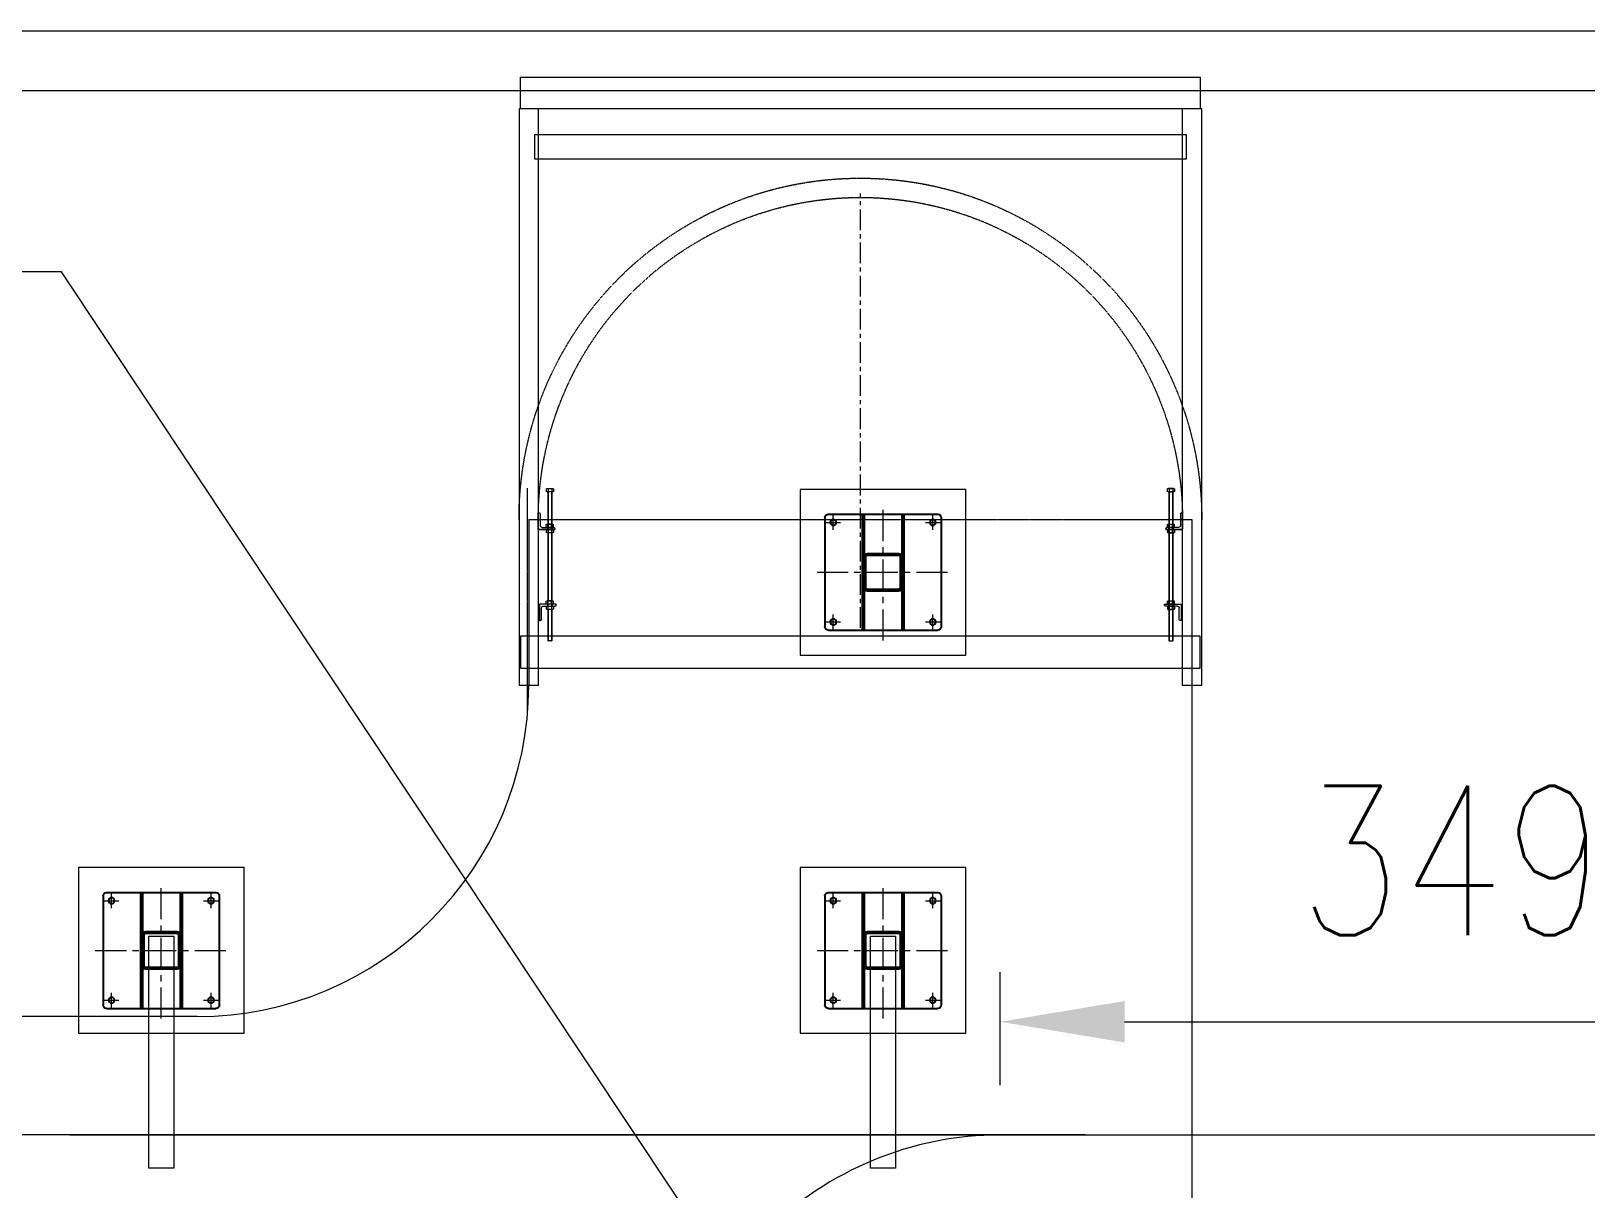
# Model space of a CAD drawing. Header units: inches. Extents: x 702888 to 852715, y 9845 to 271320.
# Drawn here: x 739328 to 744016, y 259003 to 262497 of the extents above; entities that cross this region are included whole.
import ezdxf

# ---------------------------------------------------------------- set-up
doc = ezdxf.new("R2010")
doc.units = ezdxf.units.IN
doc.header["$MEASUREMENT"] = 0
doc.header["$PDMODE"] = 34
doc.linetypes.add('CENTER', pattern=[2, 1.25, -0.25, 0.25, -0.25])
doc.linetypes.add('DASHEDX2', pattern=[1.5, 1, -0.5])
doc.layers.get('0').update_dxf_attribs({"lineweight": 5})
doc.layers.get('Defpoints').update_dxf_attribs({"lineweight": 5})
for name, color, linetype, lineweight in [('AM_5', 3, 'Continuous', 15), ('chain', 2, 'Continuous', 5), ('cl', 6, 'CENTER', 5)]:
    doc.layers.add(name, color=color, linetype=linetype, lineweight=lineweight)
doc.layers.add('p5', color=2, linetype='Continuous')
doc.styles.add('s', font='simplex.shx', dxfattribs={"width": 0.8})
doc.dimstyles.new('mahesh$0', dxfattribs={"dimscale": 150, "dimtxt": 3, "dimasz": 2.5, "dimexe": 1, "dimexo": 1, "dimgap": 1, "dimtad": 1, "dimdec": 1, "dimzin": 12, "dimtxsty": 's', "dimcen": 2.5, "dimclrd": 1, "dimclre": 1, "dimclrt": 1, "dimadec": 0, "dimazin": 3, "dimtfac": 1, "dimtdec": 1, "dimtmove": 0, "dimatfit": 3, "dimfxl": 1, "dimlwd": 13, "dimlwe": 13, "dimarcsym": 0})

# ---------------------------------------------------------------- blocks, each defined once
blk = doc.blocks.new('A$C67DF10EB')
blk.add_lwpolyline([(-44.2, -101), (-44.2, 399), (455.8, 399), (455.8, -101)], close=True)
at = {"layer": 'cl', "color": 1, "linetype": 'CENTER', "ltscale": 75}
for p, q in [((205.8, -50), (205.8, 347.9)), ((0, 149), (411.7, 149))]:
    blk.add_line(p, q, dxfattribs=at)
at = {"layer": 'cl', "color": 1, "linetype": 'CENTER', "ltscale": 100}
for p, q in [((33.7, 299), (78, 299)), ((55.8, 276.8), (55.8, 321.1)), ((333.7, 299), (378, 299)), ((355.8, 276.8), (355.8, 321.1)), ((55.8, -23.2), (55.8, 21.1)), ((355.8, -23.2), (355.8, 21.1)), ((33.7, -1), (78, -1)), ((333.7, -1), (378, -1))]:
    blk.add_line(p, q, dxfattribs=at)
at = {"layer": 'p5', "linetype": 'Continuous'}
for p, q in [((30.8, -16), (30.8, 314)), ((370.8, 324), (40.8, 324)), ((380.8, -16), (380.8, 314)), ((380.8, 211.7), (30.8, 211.7)), ((380.8, 205.7), (30.8, 205.7)), ((380.8, 92.2), (30.8, 92.2)), ((380.8, 86.2), (30.8, 86.2)), ((370.8, -26), (40.8, -26))]:
    blk.add_line(p, q, dxfattribs=at)
for points in [[(262.6, 102.2), (262.6, 195.7, 0.414214), (252.6, 205.7), (159.1, 205.7, 0.414214), (149.1, 195.7), (149.1, 102.2, 0.414214), (159.1, 92.2), (252.6, 92.2, 0.414214)], [(257.8, 102), (257.8, 195.9, 0.414214), (252.8, 200.9), (158.9, 200.9, 0.414214), (153.9, 195.9), (153.9, 102, 0.414214), (158.9, 97), (252.8, 97, 0.414214)]]:
    blk.add_lwpolyline(points, format="xyb", close=True, dxfattribs=at)
for centre in [(55.8, 299), (355.8, 299), (55.8, -1), (355.8, -1)]:
    blk.add_circle(centre, 9, dxfattribs=at)
for centre, start, end in [((40.8, 314), 90, 180), ((370.8, 314), 0, 90), ((40.8, -16), 180, 270), ((370.8, -16), 270, 0)]:
    blk.add_arc(centre, 10, start, end, dxfattribs=at)
blk = doc.blocks.new('A$C45E11A25')
at = {"layer": 'chain', "color": 1}
for p, q in [((-1015966, -40364.1), (-1014227.8, -40364.1)), ((-1015496.4, -40364.1), (-1015496.4, -40414.1)), ((-1015496.4, -40414.1), (-1015496.4, -40364.1)), ((-1015446.4, -40364.1), (-1015446.4, -40367.1)), ((-1015832, -40393.1), (-1015832.9, -40394)), ((-1015737.6, -40394), (-1015832.9, -40394)), ((-1015832.9, -40404.2), (-1015832.9, -40394)), ((-1015737.6, -40404.2), (-1015832.9, -40404.2)), ((-1015832.9, -40404.2), (-1015832, -40405.1)), ((-1015737.6, -40393.1), (-1015832, -40393.1)), ((-1015832, -40405.1), (-1015832, -40393.1)), ((-1015737.6, -40405.1), (-1015832, -40405.1)), ((-1015721.4, -40368.1), (-1015771.4, -40368.1)), ((-1015771.4, -40368.1), (-1015771.4, -40371.1)), ((-1015768.4, -40374.1), (-1015733.4, -40374.1)), ((-1015737.6, -40407), (-1015737.6, -40390.6)), ((-1015711.6, -40393.1), (-1015737.6, -40393.1)), ((-1015737.6, -40394), (-1015711.6, -40394)), ((-1015711.6, -40404.2), (-1015737.6, -40404.2)), ((-1015737.6, -40405.1), (-1015711.6, -40405.1)), ((-1015728.5, -40387.8), (-1015736.7, -40387.8)), ((-1015728.5, -40393.3), (-1015736.7, -40393.3)), ((-1015728.5, -40404.3), (-1015736.7, -40404.3)), ((-1015728.5, -40409.8), (-1015736.7, -40409.8)), ((-1015721.6, -40392.1), (-1015727.6, -40392.1)), ((-1015721.6, -40406.1), (-1015727.6, -40406.1)), ((-1015727.4, -40380.1), (-1015727.4, -40415.1)), ((-1015721.4, -40418.1), (-1015721.4, -40368.1)), ((-1015720.7, -40387.8), (-1015712.5, -40387.8)), ((-1015720.7, -40393.3), (-1015712.5, -40393.3)), ((-1015720.7, -40404.3), (-1015712.5, -40404.3)), ((-1015720.7, -40409.8), (-1015712.5, -40409.8)), ((-1015711.6, -40407), (-1015711.6, -40390.6)), ((-1015382.9, -40393.1), (-1015711.6, -40393.1)), ((-1015382.9, -40394), (-1015711.6, -40394)), ((-1015382.9, -40404.2), (-1015711.6, -40404.2)), ((-1015382.9, -40405.1), (-1015711.6, -40405.1)), ((-1015506.4, -40407), (-1015506.4, -40390.6)), ((-1015480.4, -40393.1), (-1015506.4, -40393.1)), ((-1015506.4, -40394), (-1015480.4, -40394)), ((-1015480.4, -40404.2), (-1015506.4, -40404.2)), ((-1015506.4, -40405.1), (-1015480.4, -40405.1)), ((-1015497.3, -40387.8), (-1015505.5, -40387.8)), ((-1015497.3, -40393.3), (-1015505.5, -40393.3)), ((-1015497.3, -40404.3), (-1015505.5, -40404.3)), ((-1015497.3, -40409.8), (-1015505.5, -40409.8)), ((-1015490.4, -40392.1), (-1015496.4, -40392.1)), ((-1015490.4, -40406.1), (-1015496.4, -40406.1)), ((-1015493.4, -40414.1), (-1015496.4, -40414.1)), ((-1015496.4, -40414.1), (-1015496.4, -40414.1)), ((-1015490.4, -40376.1), (-1015490.4, -40411.1)), ((-1015489.5, -40387.8), (-1015481.3, -40387.8)), ((-1015489.5, -40393.3), (-1015481.3, -40393.3)), ((-1015489.5, -40404.3), (-1015481.3, -40404.3)), ((-1015489.5, -40409.8), (-1015481.3, -40409.8)), ((-1015449.4, -40370.1), (-1015484.4, -40370.1)), ((-1015480.4, -40407), (-1015480.4, -40390.6)), ((-1015382.9, -40390.9), (-1015385.3, -40393.1)), ((-1015382.9, -40407.4), (-1015385.3, -40405.1)), ((-1015382.9, -40407.4), (-1015382.9, -40390.9)), ((-1015373.8, -40388.2), (-1015382, -40388.2)), ((-1015373.8, -40393.7), (-1015382, -40393.7)), ((-1015373.8, -40404.6), (-1015382, -40404.6)), ((-1015373.8, -40410.1), (-1015382, -40410.1)), ((-1015372.9, -40390.9), (-1015372.9, -40407.4)), ((-1015724.4, -40418.1), (-1015721.4, -40418.1)), ((-1015721.4, -40418.1), (-1015721.4, -40418.1)), ((-1015832.9, -42266.6), (-1015832, -42265.7)), ((-1015737.6, -42266.6), (-1015832.9, -42266.6)), ((-1015832.9, -42266.6), (-1015832.9, -42276.8)), ((-1015737.6, -42276.8), (-1015832.9, -42276.8)), ((-1015832, -42277.7), (-1015832.9, -42276.8)), ((-1015737.6, -42265.7), (-1015832, -42265.7)), ((-1015832, -42265.7), (-1015832, -42277.7)), ((-1015737.6, -42277.7), (-1015832, -42277.7)), ((-1015737.6, -42263.8), (-1015737.6, -42280.3)), ((-1015737.6, -42265.7), (-1015711.6, -42265.7)), ((-1015711.6, -42266.6), (-1015737.6, -42266.6)), ((-1015737.6, -42276.8), (-1015711.6, -42276.8)), ((-1015711.6, -42277.7), (-1015737.6, -42277.7)), ((-1015728.5, -42261.1), (-1015736.7, -42261.1)), ((-1015728.5, -42266.5), (-1015736.7, -42266.5)), ((-1015728.5, -42277.5), (-1015736.7, -42277.5)), ((-1015728.5, -42283), (-1015736.7, -42283)), ((-1015721.6, -42264.7), (-1015727.6, -42264.7)), ((-1015721.6, -42278.7), (-1015727.6, -42278.7)), ((-1015727.4, -42290.7), (-1015727.4, -42255.7)), ((-1015724.4, -42252.7), (-1015721.4, -42252.7)), ((-1015721.4, -42252.7), (-1015721.4, -42252.7)), ((-1015721.4, -42252.7), (-1015721.4, -42302.7)), ((-1015720.7, -42261.1), (-1015712.5, -42261.1)), ((-1015720.7, -42266.5), (-1015712.5, -42266.5)), ((-1015720.7, -42277.5), (-1015712.5, -42277.5)), ((-1015720.7, -42283), (-1015712.5, -42283)), ((-1015711.6, -42263.8), (-1015711.6, -42280.3)), ((-1015382.9, -42265.7), (-1015711.6, -42265.7)), ((-1015382.9, -42266.6), (-1015711.6, -42266.6)), ((-1015382.9, -42276.8), (-1015711.6, -42276.8)), ((-1015382.9, -42277.7), (-1015711.6, -42277.7)), ((-1015506.4, -42263.8), (-1015506.4, -42280.3)), ((-1015506.4, -42265.7), (-1015480.4, -42265.7)), ((-1015480.4, -42266.6), (-1015506.4, -42266.6)), ((-1015506.4, -42276.8), (-1015480.4, -42276.8)), ((-1015480.4, -42277.7), (-1015506.4, -42277.7)), ((-1015497.3, -42261.1), (-1015505.5, -42261.1)), ((-1015497.3, -42266.5), (-1015505.5, -42266.5)), ((-1015497.3, -42277.5), (-1015505.5, -42277.5)), ((-1015497.3, -42283), (-1015505.5, -42283)), ((-1015496.4, -42306.7), (-1015496.4, -42256.7)), ((-1015493.4, -42256.7), (-1015496.4, -42256.7)), ((-1015496.4, -42256.7), (-1015496.4, -42256.7)), ((-1015496.4, -42256.7), (-1015496.4, -42306.7)), ((-1015490.4, -42264.7), (-1015496.4, -42264.7)), ((-1015490.4, -42278.7), (-1015496.4, -42278.7)), ((-1015490.4, -42294.7), (-1015490.4, -42259.7)), ((-1015489.5, -42261.1), (-1015481.3, -42261.1)), ((-1015489.5, -42266.5), (-1015481.3, -42266.5)), ((-1015489.5, -42277.5), (-1015481.3, -42277.5)), ((-1015489.5, -42283), (-1015481.3, -42283)), ((-1015480.4, -42263.8), (-1015480.4, -42280.3)), ((-1015382.9, -42263.4), (-1015385.3, -42265.7)), ((-1015382.9, -42279.9), (-1015385.3, -42277.7)), ((-1015382.9, -42263.4), (-1015382.9, -42279.9)), ((-1015373.8, -42260.7), (-1015382, -42260.7)), ((-1015373.8, -42266.2), (-1015382, -42266.2)), ((-1015373.8, -42277.2), (-1015382, -42277.2)), ((-1015373.8, -42282.6), (-1015382, -42282.6)), ((-1015372.9, -42279.9), (-1015372.9, -42263.4)), ((-1015771.4, -42302.7), (-1015771.4, -42299.7)), ((-1015721.4, -42302.7), (-1015771.4, -42302.7)), ((-1015768.4, -42296.7), (-1015733.4, -42296.7)), ((-1015496.4, -42306.7), (-1015446.4, -42306.7)), ((-1015449.4, -42300.7), (-1015484.4, -42300.7)), ((-1015446.4, -42306.7), (-1015446.4, -42303.7))]:
    blk.add_line(p, q, dxfattribs=at)
at = {"layer": 'chain', "color": 1, "linetype": 'CENTER', "ltscale": 50}
blk.add_line((-1015793.5, -41335.4), (-1014483.3, -41335.4), dxfattribs=at)
at = {"layer": 'chain', "color": 1}
for points in [[(-1015966, -40306), (-1014227.8, -40306), (-1014227.8, -40364.8), (-1015966, -40364.8)], [(-1015914.6, -40310.4), (-1015818.6, -40310.4), (-1015818.6, -42360.4), (-1015914.6, -42360.4)], [(-1014227.8, -42360.4), (-1014131.8, -42360.4), (-1014131.8, -40310.4), (-1014227.8, -40310.4)], [(-1014377.8, -40351.8), (-1014305.8, -40351.8), (-1014305.8, -42318.4), (-1014377.8, -42318.4)], [(-1015966, -42306), (-1014227.8, -42306), (-1014227.8, -42364.8), (-1015966, -42364.8)]]:
    blk.add_lwpolyline(points, close=True, dxfattribs=at)
at = {"layer": 'chain', "color": 5, "linetype": 'DASHEDX2'}
for radius, end in [(1029.4, 90), (971.3, 92.096)]:
    blk.add_arc((-1015466, -41335.4), radius, 270, end, dxfattribs=at)
at = {"layer": 'chain', "color": 1}
for centre, radius, start, end in [((-1015449.4, -40367.1), 3, 270, 0), ((-1015768.4, -40371.1), 3, 180, 270), ((-1015733, -40390.6), 4.63, 143.6626, 216.3374), ((-1015720.5, -40398.8), 17.2, 161.3629, 198.6371), ((-1015733, -40407), 4.63, 143.6626, 216.3374), ((-1015733.4, -40380.1), 6, 0, 90), ((-1015732.3, -40390.6), 4.63, 323.6626, 36.3374), ((-1015744.8, -40398.8), 17.2, 341.3629, 18.6371), ((-1015732.3, -40407), 4.63, 323.6626, 36.3374), ((-1015717, -40390.6), 4.63, 143.6626, 216.3374), ((-1015704.5, -40398.8), 17.2, 161.3629, 198.6371), ((-1015717, -40407), 4.63, 143.6626, 216.3374), ((-1015716.3, -40390.6), 4.63, 323.6626, 36.3374), ((-1015728.8, -40398.8), 17.2, 341.3629, 18.6371), ((-1015716.3, -40407), 4.63, 323.6626, 36.3374), ((-1015501.7, -40390.6), 4.63, 143.6626, 216.3374), ((-1015489.2, -40398.8), 17.2, 161.3629, 198.6371), ((-1015501.7, -40407), 4.63, 143.6626, 216.3374), ((-1015501, -40390.6), 4.63, 323.6626, 36.3374), ((-1015513.5, -40398.8), 17.2, 341.3629, 18.6371), ((-1015501, -40407), 4.63, 323.6626, 36.3374), ((-1015493.4, -40411.1), 3, 270, 0), ((-1015484.4, -40376.1), 6, 90, 180), ((-1015485.8, -40390.6), 4.63, 143.6626, 216.3374), ((-1015473.2, -40398.8), 17.2, 161.3629, 198.6371), ((-1015485.8, -40407), 4.63, 143.6626, 216.3374), ((-1015485, -40390.6), 4.63, 323.6626, 36.3374), ((-1015497.5, -40398.8), 17.2, 341.3629, 18.6371), ((-1015485, -40407), 4.63, 323.6626, 36.3374), ((-1015378.2, -40390.9), 4.63, 143.6626, 216.3374), ((-1015365.7, -40399.1), 17.2, 161.3629, 198.6371), ((-1015378.2, -40407.4), 4.63, 143.6626, 216.3374), ((-1015377.5, -40390.9), 4.63, 323.6626, 36.3374), ((-1015390, -40399.1), 17.2, 341.3629, 18.6371), ((-1015377.5, -40407.4), 4.63, 323.6626, 36.3374), ((-1015724.4, -40415.1), 3, 180, 270), ((-1015733, -42263.8), 4.63, 143.6626, 216.3374), ((-1015720.5, -42272), 17.2, 161.3629, 198.6371), ((-1015733, -42280.3), 4.63, 143.6626, 216.3374), ((-1015732.3, -42263.8), 4.63, 323.6626, 36.3374), ((-1015744.8, -42272), 17.2, 341.3629, 18.6371), ((-1015732.3, -42280.3), 4.63, 323.6626, 36.3374), ((-1015724.4, -42255.7), 3, 90, 180), ((-1015717, -42263.8), 4.63, 143.6626, 216.3374), ((-1015704.5, -42272), 17.2, 161.3629, 198.6371), ((-1015717, -42280.3), 4.63, 143.6626, 216.3374), ((-1015716.3, -42263.8), 4.63, 323.6626, 36.3374), ((-1015728.8, -42272), 17.2, 341.3629, 18.6371), ((-1015716.3, -42280.3), 4.63, 323.6626, 36.3374), ((-1015501.7, -42263.8), 4.63, 143.6626, 216.3374), ((-1015489.2, -42272), 17.2, 161.3629, 198.6371), ((-1015501.7, -42280.3), 4.63, 143.6626, 216.3374), ((-1015501, -42263.8), 4.63, 323.6626, 36.3374), ((-1015513.5, -42272), 17.2, 341.3629, 18.6371), ((-1015501, -42280.3), 4.63, 323.6626, 36.3374), ((-1015493.4, -42259.7), 3, 0, 90), ((-1015485.8, -42263.8), 4.63, 143.6626, 216.3374), ((-1015473.2, -42272), 17.2, 161.3629, 198.6371), ((-1015485.8, -42280.3), 4.63, 143.6626, 216.3374), ((-1015485, -42263.8), 4.63, 323.6626, 36.3374), ((-1015497.5, -42272), 17.2, 341.3629, 18.6371), ((-1015485, -42280.3), 4.63, 323.6626, 36.3374), ((-1015378.2, -42263.4), 4.63, 143.6626, 216.3374), ((-1015365.7, -42271.7), 17.2, 161.3629, 198.6371), ((-1015378.2, -42279.9), 4.63, 143.6626, 216.3374), ((-1015377.5, -42263.4), 4.63, 323.6626, 36.3374), ((-1015390, -42271.7), 17.2, 341.3629, 18.6371), ((-1015377.5, -42279.9), 4.63, 323.6626, 36.3374), ((-1015768.4, -42299.7), 3, 90, 180), ((-1015733.4, -42290.7), 6, 270, 0), ((-1015484.4, -42294.7), 6, 180, 270), ((-1015449.4, -42303.7), 3, 0, 90)]:
    blk.add_arc(centre, radius, start, end, dxfattribs=at)
for points in [[(-1015382.9, -40390.9), (-1015385.3, -40393.1), (-1015382.9, -40393.1)], [(-1015382.9, -40407.4), (-1015385.3, -40405.1), (-1015382.9, -40405.1)], [(-1015382.9, -42263.4), (-1015385.3, -42265.7), (-1015382.9, -42265.7)], [(-1015382.9, -42279.9), (-1015385.3, -42277.7), (-1015382.9, -42277.7)]]:
    blk.add_solid(points, dxfattribs=at)
blk = doc.blocks.new('*D412')
at = {"layer": 'AM_5', "color": 1, "lineweight": 13, "transparency": 16777216}
for p, q in [((30625.3, 24370.6), (30625.3, 24712.2)), ((34123.5, 24370.6), (34123.5, 24712.2)), ((31000.3, 24562.2), (33748.5, 24562.2))]:
    blk.add_line(p, q, dxfattribs=at)
at = {"layer": 'AM_5', "color": 1, "transparency": 16777216}
for points in [[(31000.3, 24624.7), (31000.3, 24499.7), (30625.3, 24562.2)], [(33748.5, 24624.7), (33748.5, 24499.7), (34123.5, 24562.2)]]:
    blk.add_solid(points, dxfattribs=at)
at = {"layer": 'Defpoints', "color": 0, "transparency": 16777216}
for p in [(34123.5, 24562.2), (30625.3, 24220.6), (34123.5, 24220.6)]:
    blk.add_point(p, dxfattribs=at)
at = {"layer": 'AM_5', "color": 1, "transparency": 16777216, "insert": (32374.4, 24980.1), "char_height": 450, "attachment_point": 5, "style": 's'}
blk.add_mtext('3498,2', dxfattribs=at)
blk = doc.blocks.new('A$C76b9bb42')
at = {"color": 152, "true_color": 0x2776bb}
for points in [[(14008.076, 27551.1859), (14008.076, 3533.1859), (100808.5667, 3533.1859), (100808.5667, 27551.1859)], [(14188.076, 27371.1859), (14188.076, 3713.1859), (100628.5667, 3713.1859), (100628.5667, 27371.1859)]]:
    blk.add_lwpolyline(points, close=True, dxfattribs=at)
at = {"color": 161}
for points in [[(28057.8667, 24120.6253), (28057.8667, 24820.6253), (28132.8667, 24820.6253), (28132.8667, 24120.6253)], [(30234.2667, 24120.6253), (30234.2667, 24820.6253), (30309.2667, 24820.6253), (30309.2667, 24120.6253)]]:
    blk.add_lwpolyline(points, close=True, dxfattribs=at)
at = {"layer": 'chain', "color": 5, "linetype": 'DASHEDX2'}
for p, q in [((29200.1717, 25496.154), (29200.1717, 26172.4925)), ((29203.523, 26077.955), (31203.523, 26077.955))]:
    blk.add_line(p, q, dxfattribs=at)
at = {"layer": 'chain', "color": 3}
for p, q in [((29203.523, 26077.955), (29203.523, 25577.955)), ((31203.523, 26077.955), (31203.523, 12868.6232)), ((28203.523, 24577.955), (22244.847, 24577.955)), ((30881.7667, 24220.6253), (20558.9201, 24220.6253)), ((27819.2388, 24220.6253), (46725.3201, 24220.6253))]:
    blk.add_line(p, q, dxfattribs=at)
at = {"layer": 'chain', "color": 1}
blk.add_lwpolyline([(30697.8228, 22456.5153), (27794.1405, 26824.7599), (22768.9901, 26824.7599)], dxfattribs=at)
at = {"layer": 'chain', "color": 3}
for centre, start, end in [((28203.523, 25577.955), 270, 0), ((30625.3201, 23220.6253), 90, 135)]:
    blk.add_arc(centre, 1000, start, end, dxfattribs=at)
at = {"color": 1, "xscale": -1, "rotation": 270}
for p in [(30122.7976, 25712.6181), (27946.3976, 24571.5384), (30122.7976, 24571.5384)]:
    blk.add_blockref('A$C67DF10EB', p, dxfattribs=at)
at = {"layer": 'chain', "color": 3, "xscale": -1, "rotation": 270}
blk.add_blockref('A$C45E11A25', (71538.9462, 1041543.9575), dxfattribs=at)
at = {"layer": 'AM_5'}
dim = blk.add_linear_dim(base=(34123.5201, 24562.2321), p1=(30625.3201, 24220.6253), p2=(34123.5201, 24220.6253), dimstyle='mahesh$0', override={"dimpost": '', "dimfxl": 0.35}, dxfattribs=at)
dim.commit()
dim.dimension.update_dxf_attribs({"geometry": '*D412', "text_midpoint": (32374.4201, 24980.0893)})

msp = doc.modelspace()

# ---------------------------------------------------------------- block references
at = {"layer": 'chain', "color": 1}
msp.add_blockref('A$C76b9bb42', (711625.145, 234945.321), dxfattribs=at)

doc.saveas('drawing.dxf')
